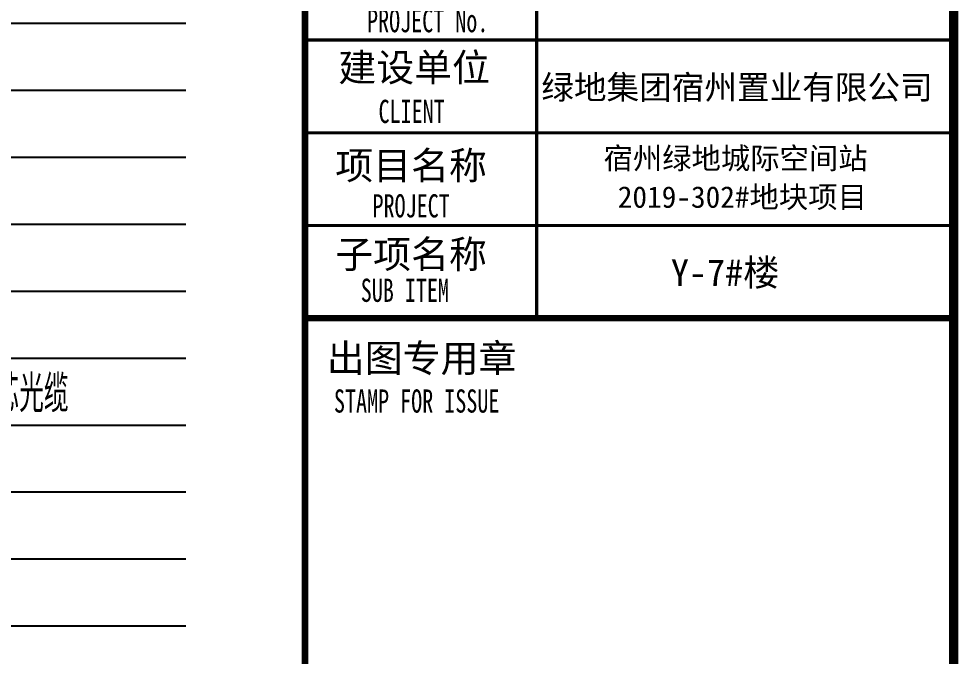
# Model space of a CAD drawing. Extents: x 3002737 to 4077523, y -995787 to -7267.
# Drawn here: x 3465663 to 3475802, y -625034 to -618157 of the extents above; entities that cross this region are included whole.
import ezdxf

# ---------------------------------------------------------------- set-up
doc = ezdxf.new("R2010")
doc.units = 0
doc.header["$LTSCALE"] = 1000
doc.header["$MEASUREMENT"] = 0
for name, color, linetype in [('!!电气', 1, 'CONTINUOUS'), ('TEL_TEXT', 7, 'CONTINUOUS'), ('图签文字', 4, 'CONTINUOUS')]:
    doc.layers.add(name, color=color, linetype=linetype)
doc.layers.add('图框', color=147, linetype='CONTINUOUS', lineweight=20)
doc.layers.add('图签', color=147, linetype='CONTINUOUS', lineweight=18)
doc.styles.add('TSSD_Dimension', font='Tssdeng.shx', dxfattribs={"width": 0.7, "bigfont": 'tssdchn.shx'})
doc.styles.add('宋体', font='', dxfattribs={"height": 4})
doc.styles.add('建筑图签-1', font='simhei.ttf', dxfattribs={"width": 0.7})
doc.styles.get('宋体').set_extended_font_data('SimSun')

# ---------------------------------------------------------------- blocks, each defined once
blk = doc.blocks.new('A$C32765AE1')
at = {"layer": '图框'}
for points, const_width in [([(0, 0), (0, 40000)], 70), ([(2500, 17000), (2500, 21000)], 35), ([(0, 20000), (7000, 20000)], 35), ([(0, 19000), (7000, 19000)], 35), ([(0, 18000), (7000, 18000)], 35), ([(7000, 17000), (0, 17000)], 70)]:
    blk.add_lwpolyline(points, dxfattribs=dict(at, const_width=const_width))
at = {"layer": '图签', "color": 154, "style": '宋体'}
for s, height, p in [('绿地集团宿州置业有限公司', 258.01, (2551, 19362)), ('宿州绿地城际空间站', 232.2, (3222, 18609)), ('2019-302#地块项目', 232.21, (3376, 18191)), ('Y-7#楼', 286.7, (3949, 17348))]:
    blk.add_text(s, height=height, dxfattribs=at).set_placement(p)
at = {"layer": '图签文字', "style": '建筑图签-1', "width": 0.7}
for s, p in [('PROJECT No.', (670, 20085, -1799)), ('CLIENT', (794, 19106)), ('PROJECT', (729, 18087)), ('SUB ITEM', (602, 17176)), ('STAMP FOR ISSUE', (313, 15981))]:
    blk.add_text(s, height=250, dxfattribs=at).set_placement(p)
at = {"layer": '图签文字', "color": 7, "style": '建筑图签-1'}
for s, p in [('建设单位', (360, 19555)), ('项目名称', (327, 18497)), ('子项名称', (327, 17540)), ('出图专用章', (236, 16418))]:
    blk.add_text(s, height=300, dxfattribs=at).set_placement(p)

msp = doc.modelspace()

# ---------------------------------------------------------------- linework, layer by layer
at = {"layer": 'TEL_TEXT', "color": 0}
for p, q in [((3446096.6, -618204.9), (3467466.7, -618204.9)), ((3446096.6, -618927.3), (3467466.7, -618927.3)), ((3446096.6, -619649.8), (3467466.7, -619649.8)), ((3446096.6, -620372.2), (3467466.7, -620372.2)), ((3446096.6, -621094.7), (3467466.7, -621094.7)), ((3446096.6, -621817.2), (3467466.7, -621817.2)), ((3446096.6, -622539.6), (3467466.7, -622539.6)), ((3446096.6, -623262.1), (3467466.7, -623262.1)), ((3446096.6, -623984.5), (3467466.7, -623984.5)), ((3446096.6, -624707), (3467466.7, -624707))]:
    msp.add_line(p, q, dxfattribs=at)
at = {"layer": '图框', "const_width": 100}
msp.add_lwpolyline([(3419851.8, -638386.6), (3475751.8, -638386.6), (3475751.8, -598386.6), (3419851.8, -598386.6)], close=True, dxfattribs=at)

# ---------------------------------------------------------------- block references
at = {"layer": '!!电气'}
msp.add_blockref('A$C32765AE1', (3468751.8, -638386.6), dxfattribs=at)

# ---------------------------------------------------------------- texts
at = {"layer": 'TEL_TEXT', "style": 'TSSD_Dimension', "width": 0.7}
msp.add_text('1.电话及网络布线系统：电话、网络线路由小区电信中心机房             引至负一层配线设备，再经弱电桥架引至楼层电信分线箱，并由分线箱按每户1根二芯光缆', height=400, dxfattribs=at).set_placement((3446354.1, -622401.7))

doc.saveas('drawing.dxf')
